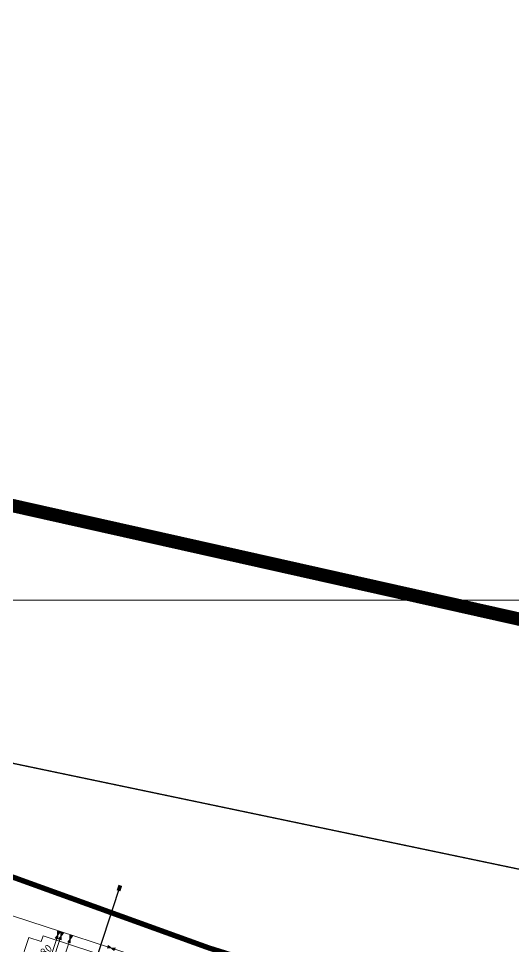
# Model space of a CAD drawing. Header units: millimetres. Extents: x 519 to 9564855, y -810 to 5021775.
# Drawn here: x 9544041 to 9544783, y 4998481 to 4999872 of the extents above; entities that cross this region are included whole.
import ezdxf

# ---------------------------------------------------------------- set-up
doc = ezdxf.new("R2010")
doc.units = ezdxf.units.MM
doc.header["$LTSCALE"] = 2
doc.header["$MEASUREMENT"] = 0
for name, pattern in [('92051501$0$GROUND1', [60, 50, -10]), ('DASHED', [0.75, 0.5, -0.25]), ('DASHED2', [9.525, 6.35, -3.175]), ('HIDDEN2', [4.7625, 3.175, -1.5875])]:
    doc.linetypes.add(name, pattern=pattern)
for name, color, linetype, lineweight in [('200 скв. на 2010 год', 61, 'Continuous', 0), ('Land lease as of 24.06.2004', 47, 'HIDDEN2', 70), ('нефтяной коллектор 2021', 90, 'Continuous', 50), ('Электро', 1, 'Continuous', 30), ('Электроснаб', 1, 'Continuous', 18), ('Электроснабжене', 1, 'Continuous', 18)]:
    doc.layers.add(name, color=color, linetype=linetype, lineweight=lineweight)
for name, color, linetype in [('GRID_PULKOVO', 7, 'Continuous'), ('OilColl&Flowlines', 3, 'Continuous'), ('Stage 11.Object 3.Frame&Text', 7, 'Continuous'), ('Газопровод', 4, 'Continuous'), ('МГ-земельный участок', 7, 'Continuous')]:
    doc.layers.add(name, color=color, linetype=linetype)
doc.styles.add('Elect', font='isocpeur.ttf')

msp = doc.modelspace()

# ---------------------------------------------------------------- hatches: boundary and pattern name
at = {"layer": 'нефтяной коллектор 2021', "lineweight": 0, "ltscale": 50}
h = msp.add_hatch(color=256, dxfattribs=at)
h.dxf.hatch_style = 1
h.paths.add_polyline_path([(9544096.24183, 4998493.21459), (9544100.1662, 4998491.93814), (9544099.87813, 4998497.72333)])
h.paths.add_polyline_path([(9544103.51444, 4998502.23208), (9544099.59007, 4998503.50853), (9544099.87813, 4998497.72333)])
h = msp.add_hatch(color=256, dxfattribs=at)
h.dxf.hatch_style = 1
h.paths.add_polyline_path([(9544101.0636, 4998491.64801), (9544104.98797, 4998490.37156), (9544104.6999, 4998496.15675)])
h.paths.add_polyline_path([(9544108.33621, 4998500.6655), (9544104.41184, 4998501.94195), (9544104.6999, 4998496.15675)])
h = msp.add_hatch(color=256, dxfattribs=at)
h.dxf.hatch_style = 1
h.paths.add_polyline_path([(9544114.83483, 4998487.16697), (9544118.7592, 4998485.89052), (9544118.47114, 4998491.67571)])
h.paths.add_polyline_path([(9544122.10744, 4998496.18446), (9544118.18307, 4998497.46091), (9544118.47114, 4998491.67571)])
h = msp.add_hatch(color=256, dxfattribs=at)
h.dxf.hatch_style = 1
h.paths.add_polyline_path([(9544175.56666, 4998482.14187), (9544174.26458, 4998478.22592), (9544180.05153, 4998478.47616)])
h.paths.add_polyline_path([(9544184.5364, 4998474.81046), (9544185.83849, 4998478.7264), (9544180.05153, 4998478.47616)])
at = {"layer": 'Электро'}
msp.add_hatch(color=256, dxfattribs=at).paths.add_polyline_path([(9544188.19776, 4998565.06332), (9544193.80999, 4998563.20633), (9544196.51722, 4998571.38819), (9544190.90499, 4998573.24518)])

# ---------------------------------------------------------------- linework, layer by layer
at = {"layer": '200 скв. на 2010 год', "color": 0, "linetype": 'ByBlock', "lineweight": 0}
msp.add_lwpolyline([(9544121.53264, 4998418.97999), (9544135.26255, 4998414.43701), (9544154.11798, 4998471.42241), (9544078.13745, 4998496.56299), (9544075.29001, 4998487.95737)], dxfattribs=at)
at = {"layer": 'GRID_PULKOVO', "lineweight": 0}
msp.add_line((9533000, 4999000), (9548000, 4999000), dxfattribs=at)
at = {"layer": 'Land lease as of 24.06.2004', "color": 34, "linetype": 'DASHED', "lineweight": 0, "ltscale": 50, "const_width": 20}
msp.add_lwpolyline([(9519654.3, 5003739.6), (9532971.6, 5004566.6), (9534671.1, 5001241.4), (9547648.8, 4998330.8), (9546800.6, 4994774.1), (9538599.5, 4994719.2), (9534700.1, 4995931.6), (9534118, 4994384.9), (9531927.8, 4994990.9), (9532139.5, 4996381.2), (9522290.1, 4999426.3), (9519885.3, 4999727), (9519654.3, 5003739.6)], dxfattribs=at)
at = {"layer": 'OilColl&Flowlines', "color": 3, "linetype": 'ByBlock', "lineweight": 0, "ltscale": 25}
for p, q in [((9544085.4, 4998453), (9544101.91581, 4998503.83388)), ((9544087.1, 4998442), (9544106.68613, 4998502.28401))]:
    msp.add_line(p, q, dxfattribs=at)
at = {"layer": 'OilColl&Flowlines', "lineweight": 0, "ltscale": 50}
msp.add_line((9544106.7, 4998455.5), (9544120.46174, 4998497.80954), dxfattribs=at)
at = {"layer": 'Stage 11.Object 3.Frame&Text', "color": 0, "linetype": 'ByBlock', "lineweight": 0}
msp.add_lwpolyline([(9544075.29001, 4998487.95737), (9544056.83745, 4998494.06299), (9544043.3597, 4998453.33016)], dxfattribs=at)
at = {"layer": 'Газопровод', "color": 132, "linetype": '92051501$0$GROUND1', "lineweight": 100, "const_width": 8}
msp.add_lwpolyline([(9538208.05719, 4999245.47995), (9538499.86844, 4999175.86436), (9538971.78223, 4999062.66574), (9539486.46585, 4999058.55934), (9539888.95267, 4999055.3481), (9540053.08435, 4998999.55479), (9541126.88452, 4999047.4904), (9541383.70351, 4998955.42621), (9541415.32969, 4999043.64948), (9541562.32872, 4998990.95352), (9541638.08906, 4999030.21862), (9542360.14316, 4998997.38363), (9542560.60032, 4998933.78826), (9542840.89936, 4999015.69811), (9543420.27442, 4998806.1659), (9543796.43093, 4998670.12811), (9544078.54831, 4998568.09977), (9544326.16537, 4998478.54853), (9544361.18195, 4998467.56086), (9544552.00801, 4998407.68251), (9544933.66012, 4998287.92581), (9545313.78318, 4998168.6489), (9545154.73463, 4997661.77778), (9545137.40509, 4997667.2452)], dxfattribs=at)
at = {"layer": 'МГ-земельный участок', "color": 0, "linetype": 'DASHED2', "lineweight": 25, "ltscale": 5, "const_width": 2}
msp.add_lwpolyline([(9522167.80801, 4999999.48247), (9521654, 5002362), (9522840, 5002532), (9525642, 5002155), (9528521, 5002235), (9531281, 5003464), (9533105, 5001043), (9546614, 4998215), (9544978, 4995525), (9543652, 4996420), (9539605, 4995735), (9529554.6705, 4998798.09585), (9529554.71722, 4998845.23995), (9529525.402, 4998845.269), (9529525.36994, 4998882.97318), (9529309.91997, 4998882.84552), (9526935, 5000017), (9526935, 4999132), (9522906, 5001105), (9522683.367, 5000265.06642), (9522496, 5000315)], close=True, dxfattribs=at)
at = {"layer": 'нефтяной коллектор 2021', "color": 3, "linetype": 'ByBlock', "lineweight": 0, "ltscale": 50}
msp.add_line((9543469.1848, 4998709.40668), (9544753.06791, 4998292.27611), dxfattribs=at)
at = {"layer": 'нефтяной коллектор 2021', "linetype": 'ByBlock', "lineweight": 0, "ltscale": 50}
for points in [[(9544100.14908, 4998491.94133), (9544096.24502, 4998493.19632), (9544103.54709, 4998502.25265), (9544099.6075, 4998503.53405), (9544100.14908, 4998491.94133)], [(9544104.97085, 4998490.37475), (9544101.06679, 4998491.62974), (9544108.36886, 4998500.68606), (9544104.42927, 4998501.96747), (9544104.97085, 4998490.37475)], [(9544118.74209, 4998485.89371), (9544114.83803, 4998487.1487), (9544122.1401, 4998496.20503), (9544118.20051, 4998497.48643), (9544118.74209, 4998485.89371)], [(9544174.26788, 4998478.24302), (9544175.54837, 4998482.13879), (9544184.55676, 4998474.77767), (9544185.86389, 4998478.70879), (9544174.26788, 4998478.24302)]]:
    msp.add_lwpolyline(points, dxfattribs=at)
at = {"layer": 'Электро'}
msp.add_line((9544122.59751, 4998354.02139, 0), (9544191.53397, 4998565.19928, 0), dxfattribs=at)
at = {"layer": 'Электроснаб', "color": 1, "linetype": 'ByBlock', "lineweight": 0}
msp.add_line((9544121.6191, 4998350.92694, 0), (9544191.53397, 4998565.19928, 0), dxfattribs=at)
at = {"layer": 'Электроснабжене', "color": 1, "linetype": 'ByBlock', "lineweight": 0}
msp.add_line((9544121.6191, 4998350.92694, 0), (9544191.53397, 4998565.19928, 0), dxfattribs=at)

# ---------------------------------------------------------------- texts
at = {"layer": 'Stage 11.Object 3.Frame&Text', "color": 0, "linetype": 'ByBlock', "lineweight": 0, "style": 'Elect'}
msp.add_text('2680', height=12, rotation=41, dxfattribs=at).set_placement((9544067.11152, 4998453.65369))

doc.saveas('drawing.dxf')
